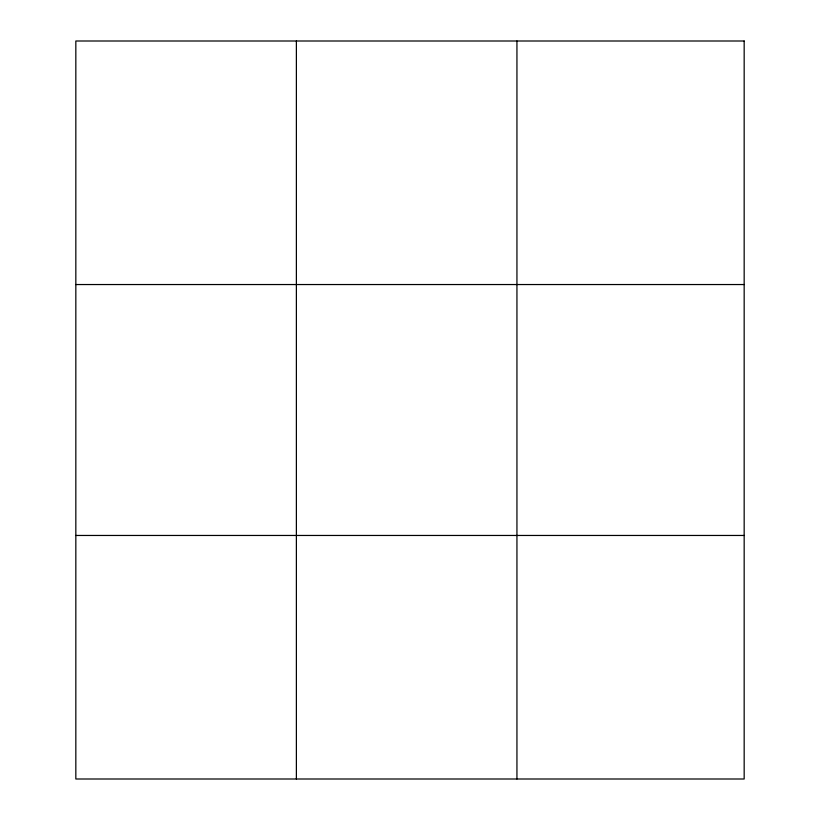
<?xml version="1.0" encoding="UTF-8"?>
<svg xmlns="http://www.w3.org/2000/svg" width="820" height="820" viewBox="0 0 820 820"><rect width="100%" height="100%" fill="white"/><g stroke="black" fill="none" stroke-linecap="round" stroke-linejoin="round"><path stroke-width="1.23" d="M296.379 779L296.379 41M516.938 779L516.938 41M75.829 284.54L744.17 284.54M75.829 535.46L744.17 535.46M744.17 41L744.17 779L75.829 779L75.829 41L744.17 41"/></g></svg>
